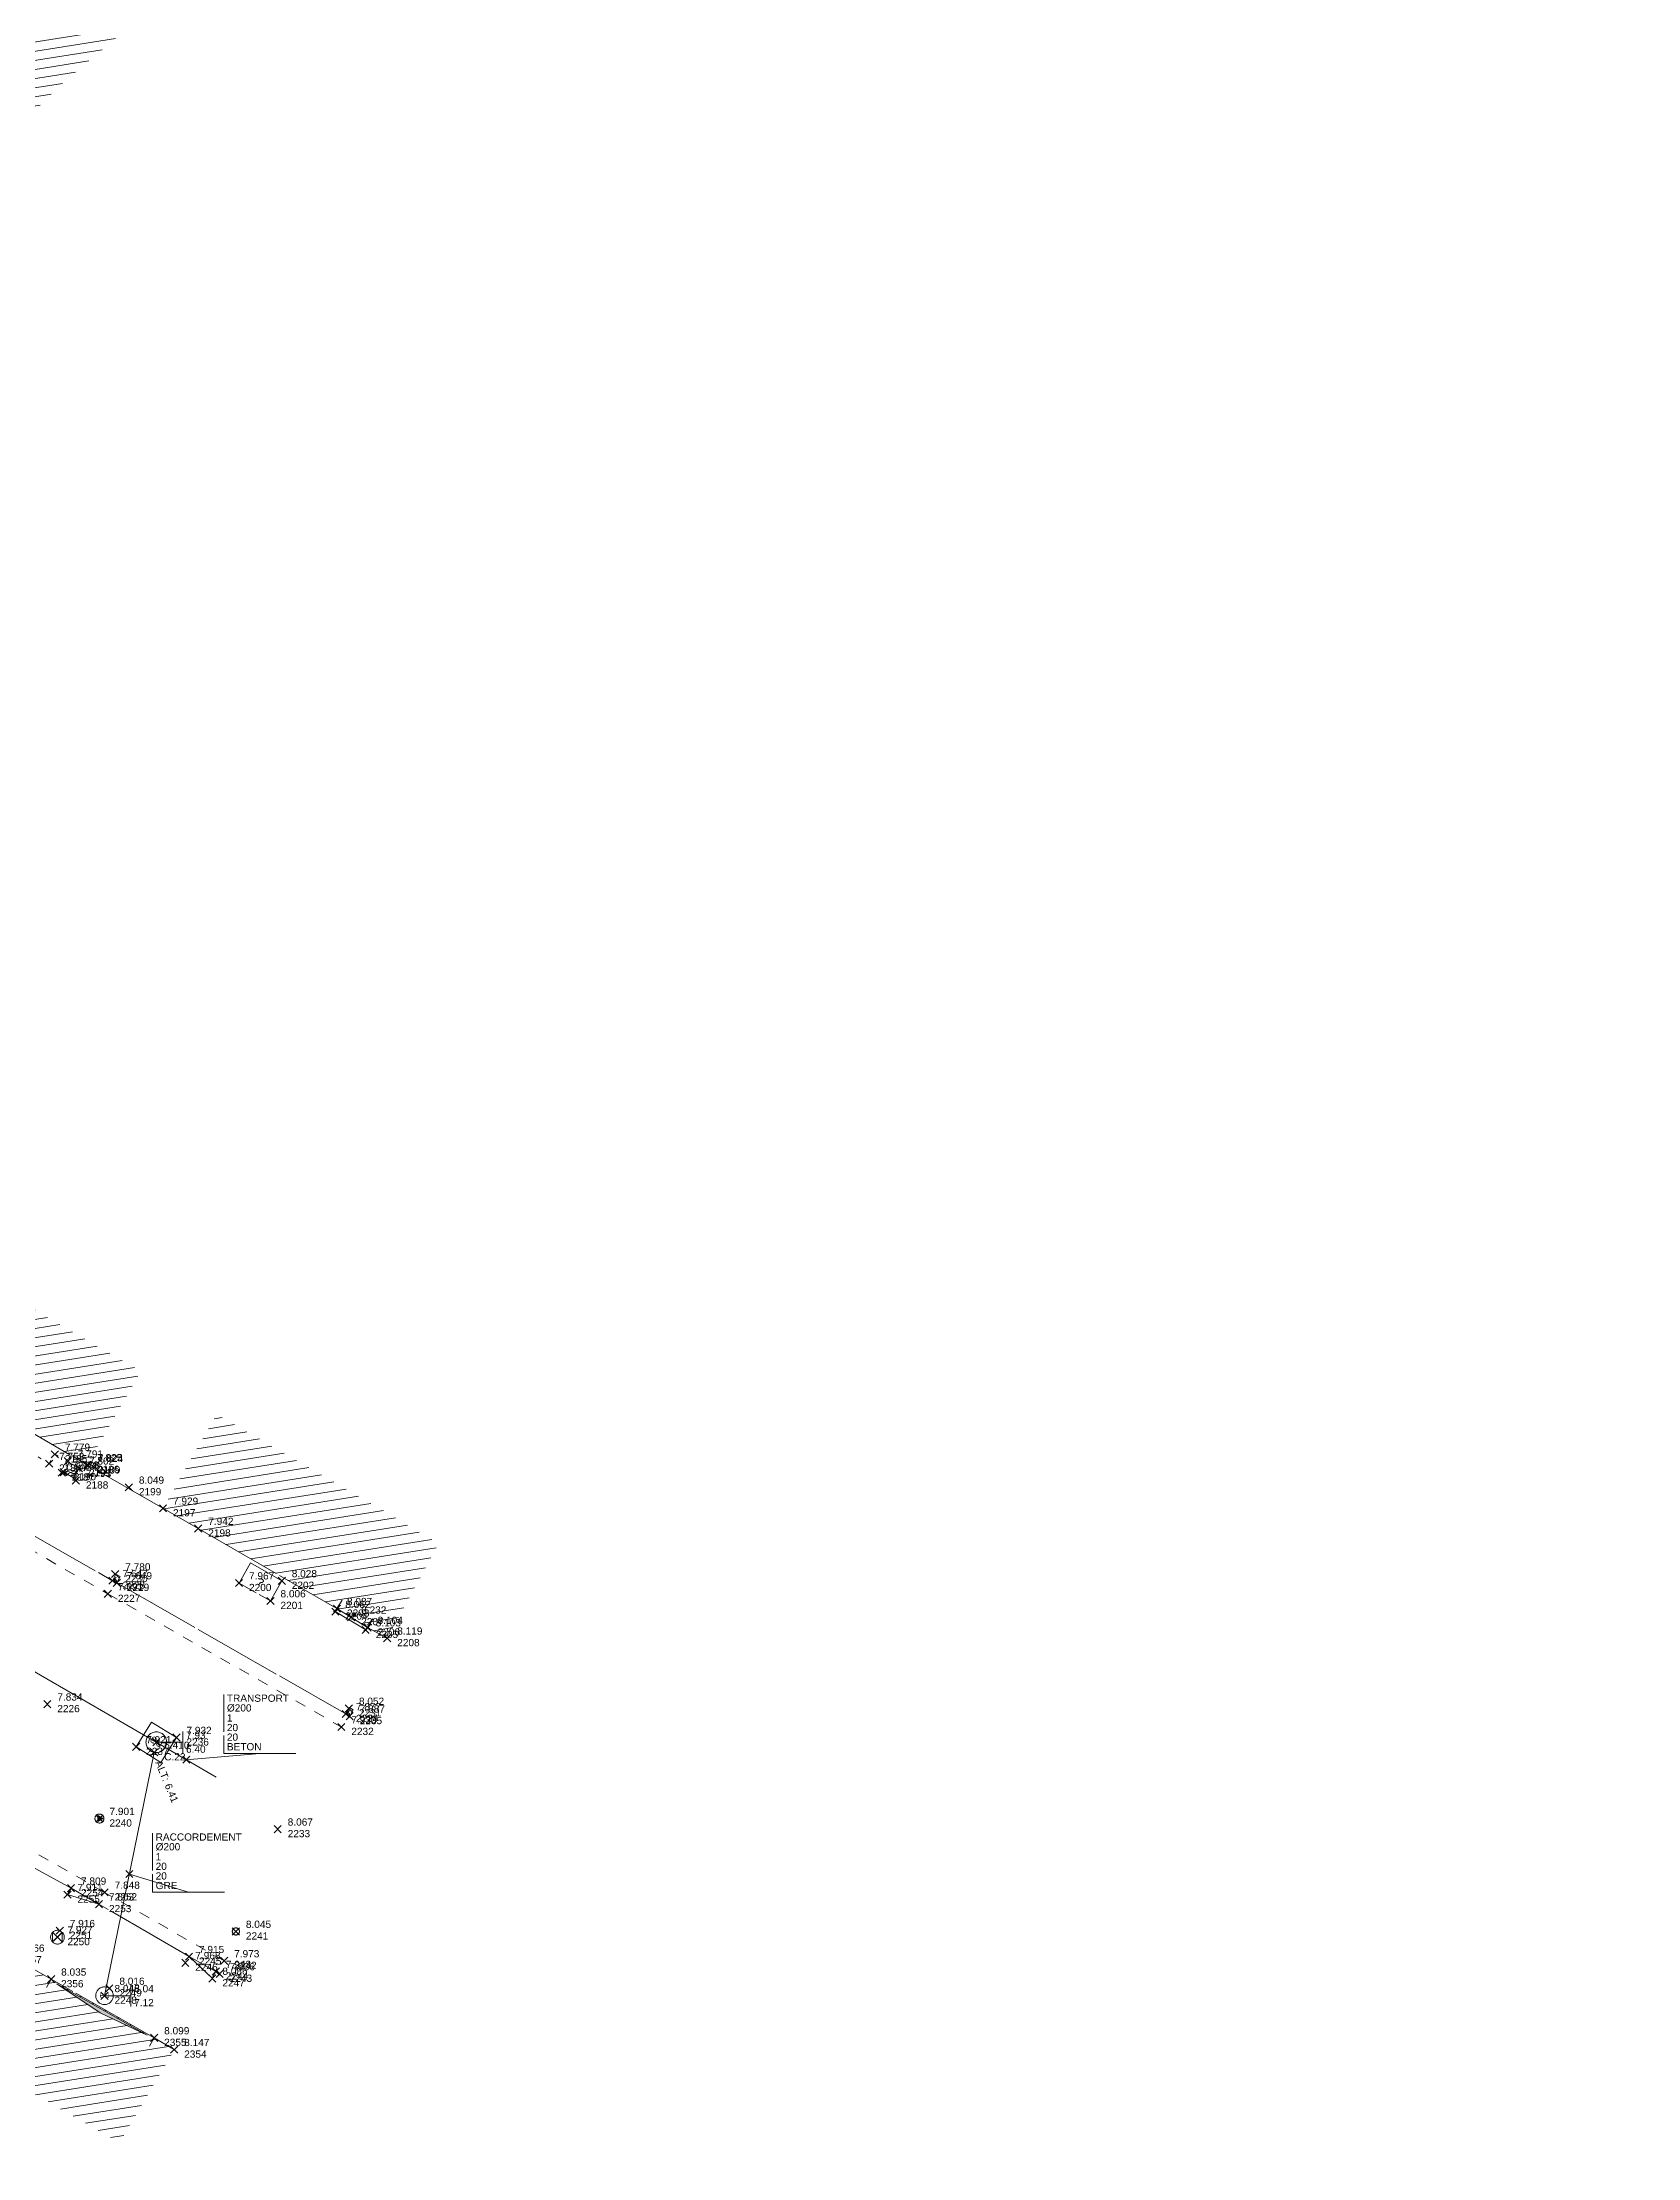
# Model space of a CAD drawing. Header units: metres. Extents: x 1223562 to 1223801, y 7191360 to 7191620.
# Drawn here: x 1223734.2 to 1223778.5, y 7191400.5 to 7191459.2 of the extents above; entities that cross this region are included whole.
import ezdxf
from ezdxf.enums import TextEntityAlignment as Align

# ---------------------------------------------------------------- set-up
doc = ezdxf.new("R2010")
doc.units = ezdxf.units.M
doc.header["$PDMODE"] = 3
doc.header["$PDSIZE"] = 0.1
for name, pattern in [('LL_0822', [2.5, 2.5, 0]), ('LL_0824', [0.35, 0.1, -0.25]), ('LL_0829', [0.6, 0.3, -0.3]), ('RL_1105', [2.5, 2.5, 0]), ('RL_1110', [2.5, 2.5, 0]), ('Socle_Continu', [2.5, 2.5, 0])]:
    doc.linetypes.add(name, pattern=pattern)
for name, color, linetype, lineweight in [('BATIH_SCS', 201, 'Socle_Continu', 13), ('GAZFL_SCS', 40, 'Socle_Continu', 13), ('INDET_SCS', 7, 'Socle_Continu', 13), ('SIGNV_SCS', 20, 'Socle_Continu', 13), ('SIGTA_SCI', 7, 'Socle_Continu', 13), ('SIGTM_SCI', 1, 'Socle_Continu', 13), ('SIGTO_SCI', 255, 'Socle_Continu', 13), ('VOIRI_SCS', 7, 'Socle_Continu', 13)]:
    doc.layers.add(name, color=color, linetype=linetype, lineweight=lineweight)
for name, color, linetype, lineweight, true_color in [('BATIM_SCS', 7, 'Socle_Continu', 13, 0xdf7fff), ('EAUPL_SCS', 5, 'Socle_Continu', 13, 0x0000ff), ('EAUUS_PSI', 7, 'Socle_Continu', 13, 0x7f3f00), ('EAUUS_SCI', 7, 'Socle_Continu', 13, 0x7f3f00), ('EAUUS_SCS', 7, 'Socle_Continu', 13, 0x7f3f00), ('EAUUS_SCT', 7, 'Socle_Continu', 13, 0x7f3f00)]:
    doc.layers.add(name, color=color, linetype=linetype, lineweight=lineweight, true_color=true_color)
doc.styles.add('Reseaux', font='arial.ttf')
doc.styles.get("Standard").update_dxf_attribs({"font": 'arial.ttf'})
doc.linetypes.add('CL_0181', pattern='A,3,-0.15,0.4,-0.381,["eu",Standard,S=0.254,R=0,X=-0.2,Y=-0.1],-0.381,0.4,-0.15', length=4.862)
pattern_1 = [(9, (0, 0), (-0.03910861626, 0.246922085149), [])]

# ---------------------------------------------------------------- blocks, each defined once
blk = doc.blocks.new('YP_1521')
at = {"layer": 'SIGTO_SCI', "color": 7, "linetype": 'Socle_Continu'}
blk.add_point((0, 0), dxfattribs=at)
at = {"layer": 'SIGTA_SCI', "linetype": 'Socle_Continu'}
blk.add_attdef('ALT', (0.278, 0.099), '', height=0.2, dxfattribs=at)
at = {"layer": 'SIGTA_SCI', "linetype": 'Socle_Continu', "flags": 9}
blk.add_attdef('CALQUE_ALT', (1.69, -1.18), '', height=0.2, dxfattribs=at)
at = {"layer": 'SIGTM_SCI', "linetype": 'Socle_Continu'}
blk.add_attdef('MAT', (0.278, -0.223), '', height=0.2, dxfattribs=at)
at = {"layer": 'SIGTM_SCI', "linetype": 'Socle_Continu', "flags": 9}
blk.add_attdef('CALQUE_MAT', (1.69, -1.501), '', height=0.2, dxfattribs=at)
at = {"layer": 'SIGTO_SCI', "linetype": 'Socle_Continu', "flags": 9}
for tag, p in [('ID', (1.69, 0.105)), ('NATURE', (1.69, -0.216)), ('FAMILLE', (1.69, -0.538)), ('CALQUE', (1.69, -0.859)), ('PCRS', (1.69, -1.823))]:
    blk.add_attdef(tag, p, '', height=0.2, dxfattribs=at)
blk = doc.blocks.new('BP_0086')
at = {"layer": 'EAUPL_SCS', "linetype": 'Socle_Continu', "flags": 128}
blk.add_lwpolyline([(1, 0), (1, 1), (0, 1), (0, 0)], close=True, dxfattribs=at)
at = {"layer": 'EAUPL_SCS', "linetype": 'Socle_Continu', "const_width": 0.0188, "flags": 128}
for points in [[(0.18, 0.76), (0.11, 0.76, -0.424), (0.07, 0.8), (0.07, 0.87, -0.997785), (0.18, 0.87), (0.18, 0.85), (0.09, 0.85)], [(0.25, 0.68), (0.25, 0.93), (0.32, 0.93, -0.410802), (0.37, 0.88), (0.37, 0.81, -0.396178), (0.32, 0.76), (0.27, 0.76)]]:
    blk.add_lwpolyline(points, format="xyb", dxfattribs=at)
at = {"layer": 'EAUPL_SCS', "linetype": 'Socle_Continu', "flags": 128}
for points in [[(0.12, 0.06, 0.308109), (0.25, 0.25, -0.498161), (0.5, 0.5, 0.49989), (0.75, 0.75, -0.306811), (0.87, 0.94)], [(0.94, 0.56, -0.49989), (0.69, 0.31, 0.49989), (0.44, 0.06)], [(0.72, 0.06, -0.52802), (0.84, 0.16, 0.528439), (0.97, 0.25)]]:
    blk.add_lwpolyline(points, format="xyb", dxfattribs=at)
at = {"layer": 'EAUPL_SCS', "linetype": 'Socle_Continu', "flags": 9}
for tag, p in [('CALQUE', (1.49, -0.06)), ('ID', (1.49, 0.91)), ('NATURE', (1.49, 0.58)), ('FAMILLE', (1.49, 0.26)), ('PCRS', (1.49, -0.38))]:
    blk.add_attdef(tag, p, '', height=0.2, dxfattribs=at)
blk = doc.blocks.new('KP_0764')
at = {"layer": 'INDET_SCS', "linetype": 'Socle_Continu', "flags": 128}
blk.add_lwpolyline([(0, 1), (1, 1), (1, 0), (0, 0)], close=True, dxfattribs=at)
blk.add_lwpolyline([(0.437, 0.578, -1), (0.562, 0.578, -0.209077), (0.53, 0.497, 0.201083), (0.5, 0.426), (0.5, 0.391)], format="xyb", dxfattribs=at)
at = {"layer": 'INDET_SCS', "linetype": 'Socle_Continu'}
blk.add_lwpolyline([(0.494, 0.365, 0.098491), (0.493, 0.362, 0.098491), (0.492, 0.359, 0.098491), (0.493, 0.356, 0.098491), (0.494, 0.354, 0.098491), (0.497, 0.352, 0.098491), (0.5, 0.352, 0.098491), (0.503, 0.352, 0.098491), (0.506, 0.354, 0.098491), (0.507, 0.356, 0.098491), (0.508, 0.359, 0.098491), (0.507, 0.362, 0.098491), (0.506, 0.365, 0.098491), (0.503, 0.367, 0.098491), (0.5, 0.367, 0.098491), (0.497, 0.367, 0.098491)], format="xyb", close=True, dxfattribs=at)
blk.add_lwpolyline([(0.494, 0.365, 0.098491), (0.493, 0.362, 0.098491), (0.492, 0.359, 0.098491), (0.493, 0.356, 0.098491), (0.494, 0.354, 0.098491), (0.497, 0.352, 0.098491), (0.5, 0.352, 0.098491), (0.503, 0.352, 0.098491), (0.506, 0.354, 0.098491), (0.507, 0.356, 0.098491), (0.508, 0.359, 0.098491), (0.507, 0.362, 0.098491), (0.506, 0.365, 0.098491), (0.503, 0.367, 0.098491), (0.5, 0.367, 0.098491), (0.497, 0.367, 0.098491)], format="xyb", close=True, dxfattribs=at)
at = {"layer": 'INDET_SCS', "linetype": 'Socle_Continu', "flags": 9}
for tag, p in [('NATURE', (1.453, 0.539)), ('ID', (1.453, 0.86)), ('CALQUE', (1.453, -0.103)), ('FAMILLE', (1.453, 0.218)), ('PCRS', (1.453, -0.425))]:
    blk.add_attdef(tag, p, '', height=0.2, dxfattribs=at)
blk = doc.blocks.new('BP_0091')
at = {"layer": 'EAUPL_SCS', "linetype": 'Socle_Continu'}
h = blk.add_hatch(color=256, dxfattribs=at)
h.dxf.hatch_style = 1
h.paths.add_polyline_path([(0.09, 0), (0.91, 0, 0.388383)])
blk.add_line((0.91, 0), (0.09, 0), dxfattribs=at)
at = {"layer": 'EAUPL_SCS', "linetype": 'Socle_Continu', "flags": 128}
blk.add_lwpolyline([(0, 0), (0, 0.5), (1, 0.5), (1, 0)], close=True, dxfattribs=at)
at = {"layer": 'EAUPL_SCS', "linetype": 'Socle_Continu'}
blk.add_arc((0.5, -0.44), 0.602, 47.5494, 132.4506, dxfattribs=at)
at = {"layer": 'EAUPL_SCS', "linetype": 'Socle_Continu', "flags": 9}
for tag, p in [('CALQUE', (1.45, -0.06)), ('ID', (1.45, 0.91)), ('NATURE', (1.45, 0.59)), ('FAMILLE', (1.45, 0.27)), ('PCRS', (1.45, -0.38))]:
    blk.add_attdef(tag, p, '', height=0.2, dxfattribs=at)
blk = doc.blocks.new('CP_0163')
at = {"layer": 'EAUUS_SCS', "linetype": 'Socle_Continu'}
blk.add_lwpolyline([(0, 0), (1, 0), (1, 1), (0, 1)], close=True, dxfattribs=at)
at = {"layer": 'EAUUS_SCS', "linetype": 'Socle_Continu', "const_width": 0.0235, "flags": 128}
for points in [[(0.45, 0.412), (0.362, 0.412, -0.405328), (0.31, 0.465), (0.31, 0.553, -0.999132), (0.45, 0.553), (0.45, 0.518), (0.327, 0.518)], [(0.538, 0.624), (0.538, 0.474, 0.410802), (0.6, 0.412), (0.679, 0.412), (0.679, 0.624)]]:
    blk.add_lwpolyline(points, format="xyb", dxfattribs=at)
at = {"layer": 'EAUUS_SCS', "linetype": 'Socle_Continu'}
blk.add_circle((0.5, 0.5), 0.353, dxfattribs=at)
at = {"layer": 'EAUUS_SCS', "linetype": 'Socle_Continu', "flags": 9}
for tag, p in [('NATURE', (1.381, 0.739)), ('ID', (1.381, 1.06)), ('CALQUE', (1.381, 0.096)), ('FAMILLE', (1.381, 0.417)), ('TYPE', (1.381, -0.546)), ('PCRS', (1.381, -0.225))]:
    blk.add_attdef(tag, p, '', height=0.2, dxfattribs=at)
blk = doc.blocks.new('HP_0564')
at = {"layer": 'SIGNV_SCS', "linetype": 'Socle_Continu'}
blk.add_hatch(color=256, dxfattribs=at).paths.add_polyline_path([(-0.09, 0.17), (0.19, 0), (-0.09, -0.17)])
at = {"layer": 'SIGNV_SCS', "linetype": 'Socle_Continu', "flags": 128}
blk.add_lwpolyline([(-0.09, 0.17), (0.19, 0), (-0.09, -0.17)], close=True, dxfattribs=at)
at = {"layer": 'SIGNV_SCS', "linetype": 'Socle_Continu'}
blk.add_circle((0, 0), 0.25, dxfattribs=at)
at = {"layer": 'SIGNV_SCS', "linetype": 'Socle_Continu', "flags": 9}
for tag, p in [('ID', (0.81, 0.54)), ('NATURE', (0.81, 0.22)), ('FAMILLE', (0.81, -0.11)), ('CALQUE', (0.81, -0.43)), ('PCRS', (0.81, -0.75))]:
    blk.add_attdef(tag, p, '', height=0.2, dxfattribs=at)
blk = doc.blocks.new('LP_0843')
at = {"layer": 'VOIRI_SCS', "linetype": 'Socle_Continu'}
blk.add_circle((0, 0), 0.1, dxfattribs=at)
at = {"layer": 'VOIRI_SCS', "linetype": 'Socle_Continu', "flags": 9}
for tag, p in [('ID', (0.829, 0.061)), ('NATURE', (0.829, -0.26)), ('FAMILLE', (0.829, -0.582)), ('CALQUE', (0.829, -0.903)), ('PCRS', (0.829, -1.224))]:
    blk.add_attdef(tag, p, '', height=0.2, dxfattribs=at)
blk = doc.blocks.new('LP_0841')
at = {"layer": 'VOIRI_SCS', "linetype": 'Socle_Continu', "flags": 128}
blk.add_lwpolyline([(0, 0), (0, 0.5), (1, 0)], dxfattribs=at)
at = {"layer": 'VOIRI_SCS', "linetype": 'Socle_Continu', "flags": 9}
for tag, p in [('ID', (1.428, 0.548)), ('NATURE', (1.428, 0.227)), ('FAMILLE', (1.428, -0.095)), ('CALQUE', (1.428, -0.416)), ('PCRS', (1.428, -0.737))]:
    blk.add_attdef(tag, p, '', height=0.2, dxfattribs=at)
blk = doc.blocks.new('JP_0701')
at = {"layer": 'GAZFL_SCS', "linetype": 'Socle_Continu'}
for p, q in [((0.35, 0.35), (-0.35, -0.35)), ((-0.35, -0.35), (-0.35, 0.35)), ((-0.35, 0.35), (0.35, -0.35)), ((0.35, 0.35), (0.35, -0.35))]:
    blk.add_line(p, q, dxfattribs=at)
blk.add_circle((0, 0), 0.5, dxfattribs=at)
at = {"layer": 'GAZFL_SCS', "linetype": 'Socle_Continu', "flags": 9}
for tag, p in [('ID', (1.12, 0.58)), ('NATURE', (1.12, 0.26)), ('FAMILLE', (1.12, -0.06)), ('CALQUE', (1.12, -0.38)), ('PCRS', (1.12, -0.71))]:
    blk.add_attdef(tag, p, '', height=0.2, dxfattribs=at)
blk = doc.blocks.new('LP_0842')
at = {"layer": 'VOIRI_SCS', "linetype": 'Socle_Continu', "flags": 128}
blk.add_lwpolyline([(1, 0), (1, 0.5), (0, 0)], dxfattribs=at)
at = {"layer": 'VOIRI_SCS', "linetype": 'Socle_Continu', "flags": 9}
for tag, p in [('ID', (1.488, 0.614)), ('NATURE', (1.488, 0.292)), ('FAMILLE', (1.488, -0.029)), ('CALQUE', (1.488, -0.35)), ('PCRS', (1.488, -0.672))]:
    blk.add_attdef(tag, p, '', height=0.2, dxfattribs=at)
blk = doc.blocks.new('RP_1122')
at = {"layer": 'BATIM_SCS', "linetype": 'Socle_Continu'}
blk.add_hatch(color=256, dxfattribs=at).paths.add_polyline_path([(0.062, 0.033), (0.938, 0.033), (0.5, 0.133)])
for p, q in [((0, 0.265), (0, 0)), ((1, 0), (1, 0.265)), ((0.5, 0.133), (0.062, 0.033)), ((0.062, 0.033), (0.938, 0.033)), ((0.938, 0.033), (0.5, 0.133))]:
    blk.add_line(p, q, dxfattribs=at)
at = {"layer": 'BATIM_SCS', "linetype": 'Socle_Continu', "flags": 9}
for tag, p in [('ID', (1.342, 0.871)), ('NATURE', (1.342, 0.549)), ('FAMILLE', (1.342, 0.228)), ('CALQUE', (1.342, -0.093)), ('PCRS', (1.342, -0.415))]:
    blk.add_attdef(tag, p, '', height=0.2, dxfattribs=at)
blk = doc.blocks.new('CP_0162')
at = {"layer": 'EAUUS_SCS', "linetype": 'Socle_Continu', "const_width": 0.01, "flags": 128}
for points in [[(-0.025, -0.045), (-0.07, -0.045, -0.405328), (-0.096, -0.018), (-0.096, 0.027, -0.999132), (-0.025, 0.027), (-0.025, 0.009), (-0.087, 0.009)], [(0.019, 0.062), (0.019, -0.013, 0.410802), (0.05, -0.045), (0.09, -0.045), (0.09, 0.062)]]:
    blk.add_lwpolyline(points, format="xyb", dxfattribs=at)
at = {"layer": 'EAUUS_SCS', "linetype": 'Socle_Continu'}
blk.add_circle((0, 0), 0.2, dxfattribs=at)
at = {"layer": 'EAUUS_SCS', "linetype": 'Socle_Continu', "flags": 9}
for tag, p in [('ID', (0.618, 0.522)), ('NATURE', (0.618, 0.2)), ('FAMILLE', (0.618, -0.121)), ('CALQUE', (0.618, -0.442)), ('PCRS', (0.618, -0.763))]:
    blk.add_attdef(tag, p, '', height=0.2, dxfattribs=at)
blk = doc.blocks.new('RP_1121')
at = {"layer": 'BATIM_SCS', "linetype": 'Socle_Continu'}
blk.add_hatch(color=256, dxfattribs=at).paths.add_polyline_path([(0.438, 0.086), (0.5, 0.172), (0.563, 0.086)])
for p, q in [((0, 0.276), (0, 0)), ((0.438, 0.086), (0.5, 0.172)), ((0.563, 0.086), (0.438, 0.086)), ((0.5, 0.172), (0.563, 0.086)), ((1, -0.001), (1, 0.275))]:
    blk.add_line(p, q, dxfattribs=at)
at = {"layer": 'BATIM_SCS', "linetype": 'Socle_Continu', "flags": 9}
for tag, p in [('ID', (1.431, 0.651)), ('NATURE', (1.431, 0.33)), ('FAMILLE', (1.431, 0.008)), ('CALQUE', (1.431, -0.313)), ('PCRS', (1.431, -0.634))]:
    blk.add_attdef(tag, p, '', height=0.2, dxfattribs=at)
blk = doc.blocks.new('*U96')
at = {"layer": 'EAUUS_SCI', "linetype": 'Socle_Continu'}
blk.add_line((2.038, 0.173), (0, 0), dxfattribs=at)
at = {"layer": 'EAUUS_SCI', "linetype": 'Socle_Continu', "flags": 128}
blk.add_lwpolyline([(3.038, 0.173), (1.038, 0.173), (1.038, 1.812)], dxfattribs=at)
at = {"layer": 'EAUUS_SCI', "linetype": 'Socle_Continu'}
blk.add_point((0, 0), dxfattribs=at)
for tag, p in [('TYPE', (1.127, 1.606)), ('DIAM', (1.127, 1.336)), ('NBR', (1.127, 1.058)), ('LARG', (1.127, 0.792)), ('HAUT', (1.127, 0.526)), ('MATER', (1.127, 0.26))]:
    blk.add_attdef(tag, p, '', height=0.2, dxfattribs=at)
at = {"layer": 'EAUUS_SCI', "linetype": 'Socle_Continu', "flags": 9}
for tag, p in [('NATURE', (2.47, 1.097)), ('ID', (2.47, 1.418)), ('CALQUE', (2.47, 0.454)), ('FAMILLE', (2.47, 0.776))]:
    blk.add_attdef(tag, p, '', height=0.2, dxfattribs=at)
blk = doc.blocks.new('CP_2101')
at = {"layer": 'EAUUS_PSI', "linetype": 'Socle_Continu'}
blk.add_line((0.733, 0), (0, 0), dxfattribs=at)
at = {"layer": 'EAUUS_PSI', "linetype": 'Socle_Continu', "flags": 128}
blk.add_lwpolyline([(0.733, -0.3), (0.733, 0.3)], dxfattribs=at)
at = {"layer": 'EAUUS_PSI', "linetype": 'Socle_Continu'}
blk.add_point((0, 0), dxfattribs=at)
at = {"layer": 'EAUUS_PSI', "linetype": 'Socle_Continu', "style": 'Reseaux', "flags": 9}
for tag, p in [('ID', (2.525, 0.541)), ('NATURE', (2.525, 0.22))]:
    blk.add_attdef(tag, p, '', height=0.2, dxfattribs=at)
at = {"layer": 'EAUUS_PSI', "linetype": 'Socle_Continu'}
for tag, p in [('TAMPON', (0.824, 0.196)), ('RADIER', (0.824, -0.192))]:
    blk.add_attdef(tag, text='', height=0.2, dxfattribs=at).set_placement(p, align=Align.MIDDLE_LEFT)
at = {"layer": 'EAUUS_PSI', "linetype": 'Socle_Continu', "flags": 9}
for tag, p in [('FAMILLE', (2.525, -0.101)), ('CALQUE', (2.525, -0.423)), ('PCRS', (2.525, -0.744))]:
    blk.add_attdef(tag, p, '', height=0.2, dxfattribs=at)
blk = doc.blocks.new('*U97')
at = {"layer": 'EAUUS_SCI', "linetype": 'Socle_Continu'}
blk.add_line((1.641, -0.505), (0, 0), dxfattribs=at)
at = {"layer": 'EAUUS_SCI', "linetype": 'Socle_Continu', "flags": 128}
blk.add_lwpolyline([(2.641, -0.505), (0.641, -0.505), (0.641, 1.133)], dxfattribs=at)
at = {"layer": 'EAUUS_SCI', "linetype": 'Socle_Continu'}
blk.add_point((0, 0), dxfattribs=at)
at = {"layer": 'EAUUS_SCI', "linetype": 'Socle_Continu', "flags": 9}
for tag, p in [('NATURE', (2.47, 1.097)), ('ID', (2.47, 1.418)), ('CALQUE', (2.47, 0.454)), ('FAMILLE', (2.47, 0.776))]:
    blk.add_attdef(tag, p, '', height=0.2, dxfattribs=at)
at = {"layer": 'EAUUS_SCI', "linetype": 'Socle_Continu'}
for tag, p in [('TYPE', (0.729, 0.928)), ('DIAM', (0.729, 0.658)), ('NBR', (0.729, 0.38)), ('LARG', (0.729, 0.114)), ('HAUT', (0.729, -0.152)), ('MATER', (0.729, -0.418))]:
    blk.add_attdef(tag, p, '', height=0.2, dxfattribs=at)
blk = doc.blocks.new('CP_0169')
at = {"layer": 'EAUUS_SCI', "linetype": 'Socle_Continu'}
blk.add_point((0, 0), dxfattribs=at)
at = {"layer": 'EAUUS_SCI', "linetype": 'Socle_Continu', "insert": (0.268, 0.01), "char_height": 0.2, "attachment_point": 4}
blk.add_mtext_dynamic_manual_height_columns('\\pxql;ALT:', width=0.46273, gutter_width=1, heights=[0], dxfattribs=at)
at = {"layer": 'EAUUS_SCI', "linetype": 'Socle_Continu'}
blk.add_attdef('ALT', text='', height=0.2, dxfattribs=at).set_placement((0.952, 0.01), align=Align.MIDDLE_LEFT)
at = {"layer": 'EAUUS_SCI', "linetype": 'Socle_Continu', "style": 'Reseaux', "flags": 9}
for tag, p in [('NATURE', (2.066, -0.134)), ('ID', (2.066, 0.187))]:
    blk.add_attdef(tag, p, '', height=0.2, dxfattribs=at)
at = {"layer": 'EAUUS_SCI', "linetype": 'Socle_Continu', "flags": 9}
for tag, p in [('CALQUE', (2.066, -0.777)), ('FAMILLE', (2.066, -0.456)), ('TYPE', (2.066, -1.098)), ('PCRS', (2.066, -1.419))]:
    blk.add_attdef(tag, p, '', height=0.2, dxfattribs=at)

msp = doc.modelspace()

# ---------------------------------------------------------------- hatches: boundary and pattern name
at = {"layer": 'BATIH_SCS', "linetype": 'Socle_Continu'}
h = msp.add_hatch(dxfattribs=at)
h.set_pattern_fill('RL_1107', color=256, angle=324, pattern_type=2)
h.set_pattern_definition(pattern_1)
h.paths.add_polyline_path([(1223734.774, 7191458.11), (1223737.57, 7191460.468), (1223738.179, 7191460.991), (1223741.047, 7191463.032), (1223741.806, 7191463.43), (1223744.902, 7191465.188), (1223746.432, 7191466.015), (1223746.502, 7191466.045), (1223747.824, 7191466.636), (1223750.884, 7191468.054), (1223748.434, 7191474.756), (1223748.165, 7191475.484), (1223748.281, 7191475.526), (1223751.777, 7191476.792), (1223754.931, 7191477.924), (1223754.885, 7191478.05), (1223760.818, 7191480.183), (1223761.947, 7191480.614), (1223764.032, 7191481.369), (1223764.066, 7191481.273), (1223765.561, 7191481.815), (1223769.056, 7191483.061), (1223773.425, 7191484.644), (1223774.643, 7191485.075), (1223778.453, 7191486.464), (1223777.426, 7191489.283), (1223773.629, 7191487.899), (1223772.414, 7191487.469), (1223768.034, 7191485.881), (1223767.366, 7191485.639), (1223767.322, 7191485.761), (1223766.466, 7191485.451), (1223766.504, 7191485.348), (1223765.864, 7191485.116), (1223765.83, 7191485.21), (1223764.999, 7191484.909), (1223760.9, 7191483.426), (1223759.774, 7191482.996), (1223753.801, 7191480.848), (1223751.033, 7191479.829), (1223751.071, 7191479.726), (1223750.957, 7191479.685), (1223750.9, 7191479.842), (1223750.782, 7191479.8), (1223749.847, 7191479.464), (1223749.904, 7191479.304), (1223749.94, 7191479.205), (1223749.904, 7191479.304), (1223747.263, 7191478.348), (1223744.312, 7191477.287), (1223744.471, 7191476.835), (1223745.617, 7191473.722), (1223747.119, 7191469.616), (1223746.581, 7191469.366), (1223745.31, 7191468.798), (1223745.135, 7191468.725), (1223743.448, 7191467.812), (1223740.344, 7191466.049), (1223740.343, 7191466.05), (1223739.497, 7191465.606), (1223739.411, 7191465.55), (1223736.329, 7191463.357), (1223735.626, 7191462.753), (1223732.761, 7191460.337), (1223732.069, 7191459.667), (1223729.39, 7191457.078), (1223728.664, 7191456.399), (1223727.217, 7191454.748), (1223726.804, 7191454.242), (1223725.113, 7191451.913), (1223725.062, 7191451.944), (1223724.339, 7191450.834, 0.014624), (1223723.451, 7191449.516, 0.01629), (1223722.554, 7191447.99), (1223721.85, 7191446.726), (1223721.08, 7191445.259), (1223720.409, 7191443.969), (1223719.859, 7191442.869), (1223719.239, 7191441.685), (1223719.239, 7191441.686), (1223718.761, 7191440.858), (1223717.859, 7191439.088), (1223716.812, 7191437.09), (1223715.887, 7191435.293), (1223715.675, 7191434.911), (1223714.504, 7191432.68), (1223714.106, 7191431.934), (1223716.64, 7191430.518), (1223717.15, 7191430.233), (1223717.12, 7191430.179), (1223721.513, 7191427.684), (1223722.195, 7191427.297), (1223722.452, 7191427.162), (1223722.733, 7191427.005), (1223727.812, 7191424.096), (1223727.846, 7191424.157), (1223728.029, 7191424.052), (1223728.048, 7191424.087), (1223728.9, 7191423.572), (1223729.743, 7191423.046), (1223729.905, 7191422.946), (1223729.889, 7191422.92), (1223732.78, 7191421.284), (1223735.413, 7191419.743), (1223736.903, 7191422.347), (1223718.126, 7191433.125), (1223718.316, 7191433.487), (1223718.534, 7191433.88), (1223719.474, 7191435.707), (1223720.524, 7191437.711), (1223721.398, 7191439.426), (1223721.877, 7191440.256), (1223722.53, 7191441.502), (1223723.081, 7191442.606), (1223723.739, 7191443.87), (1223724.489, 7191445.3), (1223725.182, 7191446.543, -0.016433), (1223725.986, 7191447.913, -0.015305), (1223726.815, 7191449.138), (1223726.886, 7191449.248), (1223729.181, 7191452.411), (1223729.507, 7191452.81), (1223730.823, 7191454.31), (1223731.457, 7191454.905), (1223734.155, 7191457.51)])
h.paths.add_polyline_path([(1223732.43, 7191459.9), (1223732.516, 7191459.984), (1223732.531, 7191459.882)], flags=16)
h.paths.add_polyline_path([(1223729.131, 7191456.718), (1223729.145, 7191456.613), (1223729.04, 7191456.633)], flags=16)
h.paths.add_polyline_path([(1223735.986, 7191462.956), (1223736.074, 7191463.032), (1223736.082, 7191462.934)], flags=16)
h.paths.add_polyline_path([(1223724.888, 7191451.282), (1223724.93, 7191451.187), (1223724.826, 7191451.185)], flags=16)
h.paths.add_polyline_path([(1223739.918, 7191465.73), (1223740.027, 7191465.787), (1223740.013, 7191465.682)], flags=16)
h.paths.add_polyline_path([(1223745.901, 7191468.968), (1223746.06, 7191469.039), (1223746.016, 7191468.925)], flags=16)
h.paths.add_polyline_path([(1223719.668, 7191442.319), (1223719.706, 7191442.206), (1223719.592, 7191442.173)], flags=16)
h.paths.add_polyline_path([(1223716.525, 7191436.243), (1223716.585, 7191436.07), (1223716.409, 7191436.019)], flags=16)
h.paths.add_polyline_path([(1223750.285, 7191479.53), (1223750.402, 7191479.572), (1223750.373, 7191479.47)], flags=16)
h.paths.add_polyline_path([(1223752.865, 7191480.362), (1223753.083, 7191480.442), (1223753.02, 7191480.277)], flags=16)
h.paths.add_polyline_path([(1223721.939, 7191427.64), (1223721.939, 7191427.541), (1223721.854, 7191427.589)], flags=16)
h.paths.add_polyline_path([(1223729.413, 7191423.456), (1223729.42, 7191423.35), (1223729.314, 7191423.415)], flags=16)
h.paths.add_polyline_path([(1223760.298, 7191483.104), (1223760.438, 7191483.158), (1223760.399, 7191483.05)], flags=16)
h.paths.add_polyline_path([(1223771.667, 7191487.085), (1223771.841, 7191487.148), (1223771.79, 7191487.017)], flags=16)
h.paths.add_polyline_path([(1223774.047, 7191487.978), (1223774.16, 7191488.019), (1223774.127, 7191487.934)], flags=16)
h = msp.add_hatch(dxfattribs=at)
h.set_pattern_fill('RL_1107', color=256, angle=324, pattern_type=2)
h.set_pattern_definition(pattern_1)
h.paths.add_polyline_path([(1223743.886, 7191418.331), (1223739.994, 7191420.579), (1223739.01, 7191421.142), (1223737.52, 7191418.538), (1223738.499, 7191417.978), (1223742.349, 7191415.754), (1223743.199, 7191415.231), (1223743.744, 7191414.935), (1223745.175, 7191417.572), (1223744.702, 7191417.829)])
h.paths.add_polyline_path([(1223742.766, 7191415.599), (1223742.865, 7191415.64), (1223742.873, 7191415.534)], flags=16)
h = msp.add_hatch(dxfattribs=at)
h.set_pattern_fill('RL_1107', color=256, angle=324, pattern_type=2)
h.set_pattern_definition(pattern_1)
h.paths.add_polyline_path([(1223718.312, 7191414.741), (1223716.081, 7191415.953), (1223715.658, 7191416.192), (1223713.484, 7191417.434), (1223713.061, 7191417.679), (1223710.905, 7191418.929), (1223708.134, 7191420.506), (1223705.146, 7191414.796), (1223704.407, 7191413.382), (1223703.499, 7191411.641), (1223703.521, 7191411.629), (1223706.337, 7191410.596), (1223707.066, 7191411.993), (1223707.805, 7191413.405), (1223709.351, 7191416.361), (1223709.411, 7191416.327), (1223711.558, 7191415.083), (1223711.988, 7191414.834), (1223714.176, 7191413.584), (1223714.626, 7191413.329), (1223716.919, 7191412.083), (1223717.743, 7191411.668), (1223718.734, 7191411.032), (1223724.23, 7191407.834), (1223726.037, 7191406.818), (1223726.232, 7191406.686), (1223728.357, 7191405.49), (1223728.787, 7191405.226), (1223729.953, 7191404.565), (1223731.013, 7191403.956), (1223731.774, 7191403.527), (1223732.928, 7191402.867), (1223735.773, 7191401.248), (1223736.311, 7191400.933), (1223737.831, 7191403.519), (1223737.275, 7191403.845), (1223734.415, 7191405.473), (1223733.254, 7191406.137), (1223732.496, 7191406.563), (1223731.44, 7191407.17), (1223730.312, 7191407.81), (1223729.878, 7191408.077), (1223727.81, 7191409.24), (1223727.614, 7191409.373), (1223725.719, 7191410.438), (1223720.299, 7191413.592), (1223719.232, 7191414.277)])
h.paths.add_polyline_path([(1223713.603, 7191417.328), (1223715.506, 7191416.241), (1223714.505, 7191416.698)], flags=16)
h.paths.add_polyline_path([(1223712.91, 7191417.729), (1223711.917, 7191418.189), (1223711.023, 7191418.822)], flags=16)
h.paths.add_polyline_path([(1223716.204, 7191415.848), (1223718.156, 7191414.788), (1223717.133, 7191415.231)], flags=16)
h.paths.add_polyline_path([(1223719.653, 7191413.905), (1223719.786, 7191413.819), (1223719.673, 7191413.79)], flags=16)
h.paths.add_polyline_path([(1223704.929, 7191414.009), (1223704.806, 7191413.961), (1223704.899, 7191414.137)], flags=16)
h.paths.add_polyline_path([(1223725.822, 7191410.343), (1223727.48, 7191409.41), (1223726.602, 7191409.79)], flags=16)
h.paths.add_polyline_path([(1223727.923, 7191409.138), (1223729.732, 7191408.12), (1223728.779, 7191408.543)], flags=16)
h.paths.add_polyline_path([(1223730.763, 7191407.455), (1223730.904, 7191407.375), (1223730.791, 7191407.341)], flags=16)
h.paths.add_polyline_path([(1223732.786, 7191406.302), (1223732.88, 7191406.248), (1223732.791, 7191406.2)], flags=16)
h.paths.add_polyline_path([(1223734.577, 7191405.343), (1223737.08, 7191403.918), (1223735.78, 7191404.544)], flags=16)

# ---------------------------------------------------------------- linework, layer by layer
at = {"layer": 'BATIM_SCS', "linetype": 'RL_1105'}
for points in [[(1223732.78, 7191421.284, 7.718), (1223735.413, 7191419.743, 7.825)], [(1223737.831, 7191403.519, 8.147), (1223737.275, 7191403.845, 8.099), (1223734.415, 7191405.473, 8.035), (1223733.254, 7191406.137, 7.966), (1223732.496, 7191406.563, 7.909), (1223731.44, 7191407.17, 7.891), (1223730.312, 7191407.81, 7.793), (1223729.878, 7191408.077, 7.746), (1223727.81, 7191409.24, 7.667), (1223727.614, 7191409.373, 7.649), (1223725.719, 7191410.438, 7.618), (1223720.299, 7191413.592, 7.48), (1223719.232, 7191414.277, 7.42), (1223718.312, 7191414.741, 7.327), (1223716.081, 7191415.953, 7.28), (1223715.658, 7191416.192, 7.219), (1223713.484, 7191417.434, 7.165), (1223713.061, 7191417.679, 7.091), (1223710.905, 7191418.929, 7.033), (1223708.134, 7191420.506, 6.764), (1223705.146, 7191414.796, 6.477), (1223704.407, 7191413.382, 6.478), (1223703.499, 7191411.641, 6.208), (1223703.521, 7191411.629, 6.21)], [(1223737.52, 7191418.538, 7.929), (1223738.499, 7191417.978, 7.942), (1223742.349, 7191415.754, 8.087), (1223743.199, 7191415.231, 8.104), (1223743.744, 7191414.935, 8.119)]]:
    msp.add_polyline3d(points, dxfattribs=at)
at = {"layer": 'BATIM_SCS', "linetype": 'RL_1110'}
for points in [[(1223735.413, 7191419.743, 7.825), (1223737.52, 7191418.538, 7.929)], [(1223742.349, 7191415.754, 8.087), (1223742.302, 7191415.672, 8.062), (1223743.147, 7191415.162, 8.103), (1223743.199, 7191415.231, 8.104)]]:
    msp.add_polyline3d(points, dxfattribs=at)
at = {"layer": 'EAUUS_SCT', "linetype": 'CL_0181'}
for points in [[(1223737.335, 7191412.048, 6.4), (1223706.352, 7191429.98, 5.23), (1223692.286, 7191401.11, 3.7), (1223675.384, 7191370.562, 2.75)], [(1223735.897, 7191405.015, 7.12), (1223737.277, 7191411.767, 6.41)], [(1223739, 7191411.08, 6.4), (1223737.335, 7191412.048, 6.4)]]:
    msp.add_polyline3d(points, dxfattribs=at)
at = {"layer": 'VOIRI_SCS', "linetype": 'LL_0829'}
for points in [[(1223712.157, 7191430.392, 6.864), (1223711.915, 7191430.214, 6.896), (1223712.118, 7191429.955, 6.888), (1223712.471, 7191429.642, 6.879), (1223712.819, 7191429.411, 6.866), (1223713.97, 7191428.742, 6.859), (1223718.341, 7191426.233, 7.002), (1223726.477, 7191421.615, 7.297), (1223735.991, 7191416.165, 7.691), (1223742.47, 7191412.472, 7.93)], [(1223739.218, 7191405.981, 7.973), (1223735.901, 7191407.883, 7.848), (1223733.166, 7191409.439, 7.739), (1223731.811, 7191410.187, 7.686), (1223726.125, 7191413.447, 7.446), (1223719.937, 7191416.985, 7.171), (1223714.86, 7191419.904, 6.961), (1223711.641, 7191421.734, 6.852), (1223709.718, 7191422.794, 6.768), (1223709.573, 7191422.482, 6.734)]]:
    msp.add_polyline3d(points, dxfattribs=at)
at = {"layer": 'VOIRI_SCS', "linetype": 'LL_0824'}
msp.add_polyline3d([(1223728.866, 7191423.591, 7.553), (1223728.745, 7191423.379, 7.532), (1223730.299, 7191422.467, 7.58), (1223731.471, 7191421.784, 7.648), (1223732.647, 7191420.985, 7.696), (1223732.56, 7191420.87, 7.688), (1223734.358, 7191419.778, 7.753), (1223734.519, 7191420.036, 7.779), (1223734.877, 7191419.845, 7.791), (1223734.711, 7191419.526, 7.774), (1223735.103, 7191419.308, 7.793), (1223735.438, 7191419.726, 7.824)], dxfattribs=at)
at = {"layer": 'VOIRI_SCS', "linetype": 'LL_0822'}
for points in [[(1223726.699, 7191421.915, 7.266), (1223736.12, 7191416.529, 7.647)], [(1223736.238, 7191416.468, 7.649), (1223742.597, 7191412.832, 7.877)], [(1223739.094, 7191405.623, 7.936), (1223738.988, 7191405.686, 7.943), (1223738.242, 7191406.1, 7.915), (1223735.743, 7191407.557, 7.803), (1223734.968, 7191407.997, 7.809), (1223733.091, 7191409.029, 7.717)]]:
    msp.add_polyline3d(points, dxfattribs=at)

# ---------------------------------------------------------------- block references
at = {"layer": 'BATIM_SCS', "linetype": 'Socle_Continu', "xscale": 0.9973320498938486, "yscale": 1.003523214029315, "zscale": 1.003523214029315, "rotation": 328.4253002016862}
msp.add_blockref('RP_1121', (1223742.349, 7191415.754, 8.087), dxfattribs=at)
at = {"layer": 'BATIM_SCS', "linetype": 'Socle_Continu', "xscale": 3.291354050935886, "rotation": 150.3602822230891}
msp.add_blockref('RP_1122', (1223737.275, 7191403.845, 8.099), dxfattribs=at)
at = {"layer": 'EAUPL_SCS', "linetype": 'Socle_Continu'}
for name, p, xscale, yscale, rotation in [('BP_0086', (1223734.764, 7191419.539, 7.778), 0.3106411957401479, 0.3106411957401479, 329.7974854919999), ('BP_0091', (1223736.12, 7191416.529, 7.647), 0.13316723095772, 0.4038, 332.7387721117918), ('BP_0091', (1223742.597, 7191412.832, 7.877), 0.121785460272841, 0.4038, 330.5356858508023)]:
    msp.add_blockref(name, p, dxfattribs=dict(at, xscale=xscale, yscale=yscale, rotation=rotation))
at = {"layer": 'EAUUS_PSI', "linetype": 'Socle_Continu'}
msp.add_blockref('CP_2101', (1223737.335, 7191412.048, 7.93), dxfattribs=at).add_auto_attribs({'TAMPON': '7.93', 'RADIER': '6.40'})
ref = msp.add_blockref('CP_2101', (1223735.897, 7191405.015, 8.045), dxfattribs=at)
ref.add_attrib('TAMPON', '8.04', dxfattribs={"linetype": 'Socle_Continu', "height": 0.2}).set_placement((1223736.721, 7191405.211), align=Align.MIDDLE_LEFT)
ref.add_attrib('RADIER', '7.12', dxfattribs={"linetype": 'Socle_Continu', "height": 0.2}).set_placement((1223736.721, 7191404.823), align=Align.MIDDLE_LEFT)
at = {"layer": 'EAUUS_SCI', "linetype": 'Socle_Continu'}
for name, p, values in [('*U96', (1223738.167, 7191411.564), {'TYPE': 'TRANSPORT', 'DIAM': 'Ø200', 'NBR': '1', 'LARG': '20', 'HAUT': '20', 'MATER': 'BETON'}), ('*U97', (1223736.587, 7191408.391), {'TYPE': 'RACCORDEMENT', 'DIAM': 'Ø200', 'NBR': '1', 'LARG': '20', 'HAUT': '20', 'MATER': 'GRE'})]:
    msp.add_blockref(name, p, dxfattribs=at).add_auto_attribs(values)
at = {"layer": 'EAUUS_SCI', "linetype": 'Socle_Continu', "rotation": 292.6192196333562}
msp.add_blockref('CP_0169', (1223737.277, 7191411.767, 6.41), dxfattribs=at).add_auto_attribs({'ALT': '6.41'})
at = {"layer": 'EAUUS_SCS', "linetype": 'Socle_Continu', "xscale": 0.8127301425627453, "yscale": 0.8127301425627453, "rotation": 328.0518880626054}
msp.add_blockref('CP_0163', (1223736.775, 7191411.918, 7.921), dxfattribs=at)
at = {"layer": 'EAUUS_SCS', "linetype": 'Socle_Continu', "xscale": 1.220686638435821, "yscale": 1.220686638435821, "zscale": 1.220686638435821}
msp.add_blockref('CP_0162', (1223735.897, 7191405.015, 8.045), dxfattribs=at)
at = {"layer": 'GAZFL_SCS', "linetype": 'Socle_Continu', "xscale": 0.3830487471594681, "yscale": 0.3830487471594681}
msp.add_blockref('JP_0701', (1223734.59, 7191406.64, 7.927), dxfattribs=at)
at = {"layer": 'INDET_SCS', "linetype": 'Socle_Continu', "xscale": 1.00614335743118, "yscale": 0.6395488127961194, "rotation": 330.3454509908024}
msp.add_blockref('KP_0764', (1223739.63, 7191416.465, 7.967), dxfattribs=at)
at = {"layer": 'SIGNV_SCS', "linetype": 'Socle_Continu', "xscale": 0.5, "yscale": 0.5, "zscale": 0.5}
msp.add_blockref('HP_0564', (1223735.757, 7191409.931, 7.901), dxfattribs=at)
at = {"layer": 'SIGTO_SCI', "linetype": 'Socle_Continu'}
for p, values in [((1223734.358, 7191419.778, 7.753), {'ALT': '7.753', 'MAT': '2184'}), ((1223734.519, 7191420.036, 7.779), {'ALT': '7.779', 'MAT': '2185'}), ((1223734.877, 7191419.845, 7.791), {'ALT': '7.791', 'MAT': '2186'}), ((1223735.189, 7191419.651, 7.802), {'ALT': '7.802', 'MAT': '2191'}), ((1223735.413, 7191419.743, 7.825), {'ALT': '7.825', 'MAT': '2196'}), ((1223735.438, 7191419.726, 7.824), {'ALT': '7.824', 'MAT': '2189'}), ((1223734.711, 7191419.526, 7.774), {'ALT': '7.774', 'MAT': '2187'}), ((1223734.764, 7191419.539, 7.778), {'ALT': '7.778', 'MAT': '2190'}), ((1223735.103, 7191419.308, 7.793), {'ALT': '7.793', 'MAT': '2188'}), ((1223736.573, 7191419.121, 8.049), {'ALT': '8.049', 'MAT': '2199'}), ((1223737.52, 7191418.538, 7.929), {'ALT': '7.929', 'MAT': '2197'}), ((1223738.499, 7191417.978, 7.942), {'ALT': '7.942', 'MAT': '2198'}), ((1223736.195, 7191416.714, 7.78), {'ALT': '7.780', 'MAT': '2230'}), ((1223735.991, 7191416.165, 7.691), {'ALT': '7.691', 'MAT': '2227'}), ((1223736.12, 7191416.529, 7.647), {'ALT': '7.647', 'MAT': '2228'}), ((1223736.238, 7191416.468, 7.649), {'ALT': '7.649', 'MAT': '2229'}), ((1223739.63, 7191416.465, 7.967), {'ALT': '7.967', 'MAT': '2200'}), ((1223740.816, 7191416.526, 8.028), {'ALT': '8.028', 'MAT': '2202'}), ((1223740.504, 7191415.968, 8.006), {'ALT': '8.006', 'MAT': '2201'}), ((1223742.302, 7191415.672, 8.062), {'ALT': '8.062', 'MAT': '2204'}), ((1223742.349, 7191415.754, 8.087), {'ALT': '8.087', 'MAT': '2203'}), ((1223742.743, 7191415.517, 8.232), {'ALT': '8.232', 'MAT': '2207'}), ((1223743.147, 7191415.162, 8.103), {'ALT': '8.103', 'MAT': '2205'}), ((1223743.199, 7191415.231, 8.104), {'ALT': '8.104', 'MAT': '2206'}), ((1223743.744, 7191414.935, 8.119), {'ALT': '8.119', 'MAT': '2208'}), ((1223734.309, 7191413.105, 7.834), {'ALT': '7.834', 'MAT': '2226'}), ((1223742.597, 7191412.832, 7.877), {'ALT': '7.877', 'MAT': '2234'}), ((1223742.681, 7191412.986, 8.052), {'ALT': '8.052', 'MAT': '2231'}), ((1223742.703, 7191412.772, 7.887), {'ALT': '7.887', 'MAT': '2235'}), ((1223736.775, 7191411.918, 7.921), {'ALT': '7.921', 'MAT': '2237'}), ((1223737.894, 7191412.178, 7.932), {'ALT': '7.932', 'MAT': '2236'}), ((1223742.47, 7191412.472, 7.93), {'ALT': '7.930', 'MAT': '2232'}), ((1223737.277, 7191411.767, 6.41), {'ALT': '6.410', 'MAT': 'C.22'}), ((1223735.757, 7191409.931, 7.901), {'ALT': '7.901', 'MAT': '2240'}), ((1223740.704, 7191409.636, 8.067), {'ALT': '8.067', 'MAT': '2233'}), ((1223734.868, 7191407.819, 7.911), {'ALT': '7.911', 'MAT': '2255'}), ((1223734.968, 7191407.997, 7.809), {'ALT': '7.809', 'MAT': '2254'}), ((1223735.901, 7191407.883, 7.848), {'ALT': '7.848', 'MAT': '2252'}), ((1223735.743, 7191407.557, 7.803), {'ALT': '7.803', 'MAT': '2253'}), ((1223734.59, 7191406.64, 7.927), {'ALT': '7.927', 'MAT': '2250'}), ((1223734.655, 7191406.82, 7.916), {'ALT': '7.916', 'MAT': '2251'}), ((1223739.543, 7191406.798, 8.045), {'ALT': '8.045', 'MAT': '2241'}), ((1223733.254, 7191406.137, 7.966), {'ALT': '7.966', 'MAT': '2357'}), ((1223738.242, 7191406.1, 7.915), {'ALT': '7.915', 'MAT': '2245'}), ((1223734.415, 7191405.473, 8.035), {'ALT': '8.035', 'MAT': '2356'}), ((1223738.139, 7191405.93, 7.968), {'ALT': '7.968', 'MAT': '2246'}), ((1223738.891, 7191405.496, 8.086), {'ALT': '8.086', 'MAT': '2247'}), ((1223738.988, 7191405.686, 7.943), {'ALT': '7.943', 'MAT': '2244'}), ((1223739.094, 7191405.623, 7.936), {'ALT': '7.936', 'MAT': '2243'}), ((1223739.218, 7191405.981, 7.973), {'ALT': '7.973', 'MAT': '2242'}), ((1223735.897, 7191405.015, 8.045), {'ALT': '8.045', 'MAT': '2248'}), ((1223736.032, 7191405.219, 8.016), {'ALT': '8.016', 'MAT': '2249'}), ((1223737.275, 7191403.845, 8.099), {'ALT': '8.099', 'MAT': '2355'}), ((1223737.831, 7191403.519, 8.147), {'ALT': '8.147', 'MAT': '2354'})]:
    msp.add_blockref('YP_1521', p, dxfattribs=at).add_auto_attribs(values)
at = {"layer": 'VOIRI_SCS', "linetype": 'Socle_Continu'}
for name, p, xscale, yscale, zscale, rotation in [('LP_0842', (1223735.743, 7191407.557, 7.803), 0.8906, 0.4076195851051244, 1.999999999873746, 150.4318674634258), ('LP_0841', (1223738.988, 7191405.686, 7.943), 0.8529, 0.4277128993512861, 2.157219307136444, 151.0046584277375)]:
    msp.add_blockref(name, p, dxfattribs=dict(at, xscale=xscale, yscale=yscale, zscale=zscale, rotation=rotation))
msp.add_blockref('LP_0843', (1223739.543, 7191406.798, 8.045), dxfattribs=at)

doc.saveas('drawing.dxf')
